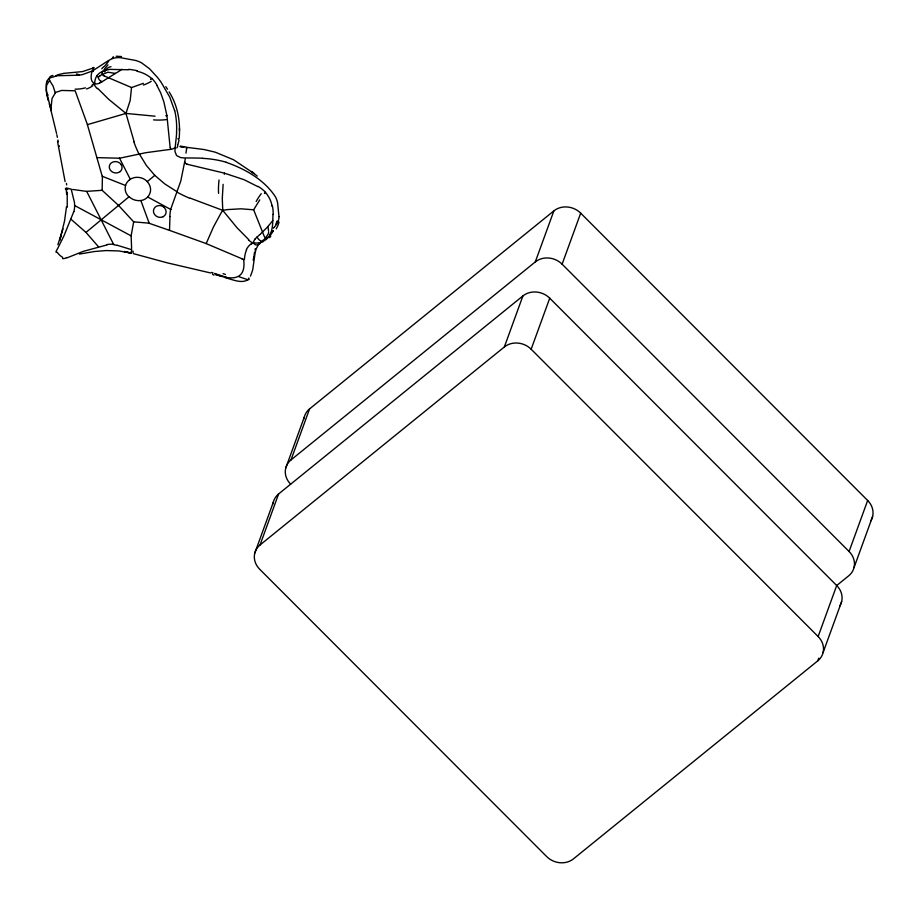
<?xml version="1.0" encoding="UTF-8"?>
<svg xmlns="http://www.w3.org/2000/svg" width="919" height="919" viewBox="0 0 919 919"><rect width="100%" height="100%" fill="white"/><g stroke="black" fill="none" stroke-linecap="round" stroke-linejoin="round"><path stroke-width="1.38" d="M169.119 91.866C177.941 105.708 180.652 122.526 179.125 138.677M176.62 132.233L176.54 133.898A135.173 119.24 20 0 1 176.345 136.552L175.081 148.292A27.294 24.078 20 0 0 175.035 151.658L176.574 155.529L180.377 157.494A25.02 22.067 20 0 0 184.73 157.93L197.838 158.068A135.173 119.24 20 0 1 200.779 158.171L202.628 158.275M94.726 83.273C89.97 82.446 90.51 73.715 93.026 69.407M67.236 207.246L67.213 192.186M241.95 258.756L205.879 243.466L169.521 230.37L169.969 216.516M266.499 239.158C273.414 232.989 272.621 222.8 272.989 214.414M169.521 230.37L149.211 223.306A43.067 39.264 24.9 0 0 148.016 223.076L133.657 221.858L118.551 205.419L102.147 190.313L102.388 177.367A43.067 38.07 10.6 0 0 102.239 176.276L87.236 124.111L75.163 90.786L61.688 90.441L55.634 92.405L52.05 98.482L50.936 109.039M133.657 221.858L131.13 235.873L131.612 248.463M243.604 259.422C246.591 280.651 231.071 280.398 215.586 274.299M66.49 206.855L64.491 221.226L59.724 240.364L61.389 234.896M223.122 184.34L222.283 198.584L222.766 210.348L237.033 227.774L248.739 239.618M185.948 153.117L186.867 147.35L204.075 149.521L215.322 152.198L233.644 159.814L254.149 173.588L251.438 171.462M185.259 158.93L180.802 180.997L171.049 208.28A47.581 43.17 26.5 0 0 170.808 209.498M224.328 174.311L224.489 173.197L223.374 172.898L186.844 164.179M253.931 255.987L253.828 256.619M254.115 254.873L254.563 252.231M253.724 257.263L253.173 260.249M255.011 250.002L255.344 248.567M73.807 211.577L63.974 235.792L57.667 248.509A6.399 4.744 -48.5 0 0 56.174 252.495M63.02 228.865L57.863 244.753M248.785 278.974C242.524 284.476 232.61 279.433 225.258 277.745M254.77 553.169L273.345 502.142M285.729 468.127L304.292 417.088M818.783 658.13L817.807 660.818L573.502 858.84A19.219 16.956 20 0 1 546.679 856.577L259.709 569.252A19.219 16.956 20 0 1 260.031 544.99L278.606 493.962L522.911 295.929A19.219 16.956 20 0 1 549.734 298.193L836.704 585.518A19.219 16.956 20 0 1 839.598 606.241M290.668 484.198A19.219 16.956 20 0 1 290.99 459.937L309.565 408.909L553.87 210.888A19.219 16.956 20 0 1 580.693 213.151L867.662 500.476A19.219 16.956 20 0 1 870.557 521.199M260.031 544.99L504.347 346.968L522.911 295.929M290.99 459.937L535.295 261.915L553.87 210.888M817.807 660.818A19.219 16.956 20 0 0 818.128 636.545L531.159 349.22L549.734 298.193M836.543 585.667L848.754 575.765A19.219 16.956 20 0 0 849.087 551.503L562.118 264.178L580.693 213.151M818.128 636.545L836.704 585.518M849.087 551.503L867.662 500.476M823.068 652.628L841.643 601.6M854.027 567.586L872.602 516.558M113.094 57.104L112.279 58.345M206.189 243.581L213.426 227.039L221.169 212.794L222.766 210.348L227.648 209.578L240.95 208.808L253.644 209.796L264.212 236.229A6.87 6.571 -42.1 0 0 265.534 237.975L263.845 239.687A10.971 9.362 63.7 0 1 262.409 240.686L262.271 240.755M134.22 142.077L125.96 113.416L130.188 100.481L131.52 87.581L143.375 83.342M177.746 144.903L178.998 140.584L178.079 138.654A7.811 2.78 -20.1 0 0 177.907 138.539M260.916 241.295C260.18 246.143 253.621 245.764 253.977 242.719M186.235 148.396C189.969 145.972 172.29 146.155 183.972 147.097L180.538 146.236M246.326 249.612L246.545 249.21A21.413 18.633 55 0 1 250.91 244.006M253.644 209.796L259.755 199.871M93.485 68.385L94.106 67.742L82.492 71.602L63.733 73.348L57.449 74.887M250.508 276.102L252.702 269.979L255.149 252.691A42.561 37.553 20 0 1 256.355 248.658L258.584 244.063M258.664 243.926L259.158 243.133M273.38 230.439L269.795 235.551M128.522 69.775L109.441 69.373L102.848 71.2L101.906 73.348L102.273 74.405L108.017 72.199L115.438 73.44M104.042 69.603L107.96 64.824M255.126 238.848L259.721 234.667M264.442 193.518L265.235 192.576M265.522 237.987L268.486 233.529L268.612 231.795M267.969 226.522L268.52 230.612M267.452 227.108L260.169 234.311M274.092 227.395L273.391 228.153M98.586 76.932L98.724 76.782A2.516 1.275 4.9 0 1 97.046 75.588A16.599 14.233 26.9 0 1 100.194 72.647L102.848 71.2M268.486 237.033L266.924 238.147L265.625 237.952M151.486 78.689L150.544 79.482M70.97 219.227L85.984 232.415L129.016 196.792M147.281 181.617L154.783 175.38L164.869 183.984L177.103 191.807M129.016 180.25L130.326 179.308L119.47 158.102A48.454 42.63 11.3 0 1 118.459 158.194L96.863 157.62M49.27 79.16L49.569 80.367L46.674 85.122L46.168 90.682L50.97 109.476M104.49 80.206L115.323 73.497M131.383 253.173L124.099 251.519L131.383 253.173L131.727 249.715L117.322 245.304M55.76 75.852L56.553 75.335M104.042 80.527L99.574 83.101M49.465 78.092L57.334 75.726L77.92 75.243A42.561 37.553 20 0 0 82.503 74.588L92.451 70.97L108.12 60.78A32.762 28.903 20 0 1 112.279 58.701A17.656 15.577 20 0 1 120.78 57.725L127.718 59.023A44.48 39.241 20 0 0 129.246 59.298L134.691 60.252A23.928 21.114 20 0 1 141.733 62.951L149.51 68.741L157.218 77.127A103.192 91.027 20 0 1 161.239 82.48L169.751 97.104L174.599 110.59M100.056 75.691L102.273 74.405M115.553 73.371L118.631 71.521A11.752 3.194 -35.9 0 0 121.871 69.304M67.007 257.86L83.307 251.358L107.086 244.902M155.07 116.208L125.96 113.416L87.408 124.651M170.475 149.372L145.742 152.703L120.814 157.976A47.581 41.7 11 0 1 119.459 158.045M79.448 254.081L94.347 251.519L106.11 250.565L118.723 250.933L131.13 253.07L130.555 252.231M157.011 85.651L160.699 92.876L163.869 101.894L166.902 115.541L165.799 115.702M102.147 190.313L86.409 191.37L72.681 189.452M116.162 56.231L121.469 56.541M210.623 272.966L167.43 262.88L133.278 253.598M137.023 71.211L138.011 71.475A28.271 23.905 15.9 0 1 151.681 78.517M238.974 276.722L248.141 279.813M224.489 173.197L243.926 179.642L257.894 186.649M102.239 176.276L125.558 185.5A12.809 11.396 14.8 0 0 128.671 196.609M226.488 277.308L225.683 277.067M226.304 162.364C245.132 168.97 264.293 179.71 275.424 196.827A23.928 21.114 20 0 1 277.687 203.421L278.147 208.395A44.48 39.241 20 0 0 278.296 209.796L278.997 216.608M224.753 276.768L217.343 274.344M211.588 272.415L213.047 272.897M214.575 273.414L216.424 274.034M216.298 274.551L221.743 276.527M190.21 198.148L222.766 210.348M131.52 87.523L104.019 75.84M131.13 235.873L74.623 205.523A32.992 29.488 4.9 0 0 74.428 202.341L71.211 189.13L66.088 187.935L66.639 194.047M170.796 209.498L147.97 197.137M125.96 113.416L108.752 99.367L97.644 88.327M251.852 171.796L257.24 176.069M101.894 81.952L101.079 81.217M85.984 232.415L98.528 246.82M154.783 175.38L146.42 165.512L139.332 153.99M256.815 237.079L257.596 237.918A9.098 8.868 34.3 0 0 261.72 241.49M165.822 86.65L167.499 89.223M49.615 80.458L53.107 86.087L55.22 92.739M86.685 191.37L113.818 244.764A32.992 30.511 24.4 0 1 117.299 245.419M149.211 223.306L140.86 200.526A12.809 11.292 20 0 1 129.074 196.735M49.293 103.87L50.602 108.212M48.282 100.55L46.582 93.968M50.453 108.27L56.564 133.473M277.297 221.513L277.182 221.157A9.374 3.596 -26.5 0 0 277.09 220.997M59.195 145.765L59.344 146.431M272.047 205.684L272.242 206.603M58.311 141.79L57.931 140.021M57.369 137.379L56.817 134.737M46.536 93.749L46.789 93.991A9.856 4.147 0.6 0 1 46.559 93.646M46.754 93.795L46.111 85.467A17.622 15.543 20 0 1 47.007 81.205M65.1 181.594L57.518 141.457M62.607 257.791L62.687 258.365M166.902 115.541L170.13 147.454M66.467 183.352L66.627 184.891M179.469 130.728L179.446 128.12M276.711 221.858A15.451 5.204 -38 0 1 275.815 224.156M274.276 227.154A32.762 28.903 20 0 0 277.033 223.662A17.404 15.347 20 0 0 279.008 216.608M279.02 222.019A28.5 8.122 -45.9 0 1 276.217 228.888M93.267 70.74A6.502 1.091 87.9 0 1 93.347 71.475M92.968 68.052A31.453 4.974 -89.7 0 1 93.462 67.386M112.692 57.667A15.451 1.516 -51.6 0 1 113.542 57.093M108.695 61.205A28.5 4.411 -44.1 0 1 104.077 66.731M177.539 144.903A21.872 7.72 1.5 0 1 176.804 147.936M175.173 147.729A10.178 3.251 -6.1 0 1 174.369 148.154M184.903 162.743A21.872 0.597 -81.5 0 1 185.041 161.939M47.076 81.228A9.764 8.616 20 0 1 49.431 78.046A10.683 4.698 16.4 0 1 52.98 75.45M76.403 73.957A9.546 2.022 21 0 1 79.172 74.749M202.639 158.355A93.083 82.113 20 0 1 226.338 162.249M174.725 110.579A93.083 82.113 20 0 1 176.528 132.221M248.923 278.02A9.764 8.616 20 0 1 248.67 278.216M186.856 163.881A60.539 42.791 32.2 0 1 184.616 163.203M190.13 198.435A90.924 63.135 29.1 0 1 176.953 192.094M218.584 193.358A39.862 10.81 -76.2 0 1 219.032 179.986M258.078 186.362A35.014 30.626 29.6 0 1 265.58 192.289M265.442 192.427A28.271 24.744 29.6 0 1 272.013 205.684M256.171 201.468A29.477 10.109 -44.9 0 1 261.237 193.714M169.82 216.505A68.443 62.136 25.7 0 1 170.647 209.463M253.001 243.098A24.756 24.124 82.2 0 1 248.429 239.985M253.253 242.662A17.312 12.361 2.2 0 1 255.241 238.894M251.094 244.305A15.899 13.36 85.3 0 1 253.276 242.823M243.638 259.572A28.857 5.606 23.2 0 1 241.95 258.894M244.431 259.56A31.66 27.834 49.2 0 1 246.602 249.75M74.623 205.523A29.052 25.939 7.1 0 1 73.899 211.6M107.018 244.534A29.052 27.662 32.8 0 1 113.83 244.305M133.071 251.14A23.469 5.48 75.1 0 1 133.094 252.461M67.707 189.544A23.469 2.378 10.8 0 1 65.306 188.946M104.651 71.866A6.812 5.33 -35.9 0 1 111.004 66.662M104.054 75.795A6.87 6.789 -39.4 0 1 102.216 74.462M101.779 68.776A21.24 12.441 -71.7 0 1 103.296 67.087M99.597 83.158A17.312 14.704 58.6 0 1 94.714 84.054M93.807 83.652A15.899 9.661 -13.5 0 1 91.923 85.226M97.276 88.718A24.756 23.228 -76.3 0 1 94.071 84.364M94.703 83.261A18.656 16.117 23.3 0 1 97.046 75.53M100.987 81.32A9.098 8.168 -14.9 0 1 98.023 77.23M98.827 76.84A10.971 7.662 -1.3 0 1 100.171 75.783M50.763 110.544A28.397 2.837 -80.9 0 1 50.717 110.2M51.28 109.786A22.768 3.412 -72 0 1 50.694 110.441M47.96 95.335A36.335 1.011 72.1 0 1 47.547 94.06M151.853 78.425A35.014 29.592 16 0 1 157.252 85.559M128.534 69.35A51.338 42.94 16.2 0 1 137.126 70.729M151.233 81.309A29.477 21.034 -45 0 1 143.364 85.007M272.552 206.591A51.338 44.606 30.9 0 1 273.184 214.437M272.828 220.457A18.69 2.998 -53.7 0 1 268.222 226.097M215.954 274.747A28.397 12.406 -4.5 0 1 215.253 274.436M213.932 275.183A22.768 11.706 -13.4 0 1 212.392 274.046M225.419 274.448A36.335 6.192 19.6 0 1 223.099 273.632M263.018 241.8A18.656 16.048 21.6 0 1 253.966 242.926M266.464 239.124A16.599 13.992 20.4 0 1 262.811 241.444M270.875 236.057A21.24 17.84 -2.8 0 1 269.635 237.711M273.115 230.68A6.812 6.605 -69.2 0 1 269.52 234.908M92.808 85.708A21.413 16.048 2.1 0 1 86.512 88.959M85.444 87.845A31.66 24.664 4.3 0 1 75.105 89.177M139.033 154.036A90.924 64.732 35.2 0 1 133.979 142.077M166.305 119.631A39.862 23.86 -6.4 0 1 153.576 119.895M170.693 149.395A60.539 42.722 31.8 0 1 170.337 147.477M174.426 148.166A9.006 2.837 -6.4 0 1 170.532 149.418M62.572 257.251A8.776 4.744 47.4 0 1 57.265 252.311M66.754 257.492A6.399 5.836 -22.1 0 1 62.664 258.653M49.488 79.183A16.06 6.134 7.6 0 1 49.339 78.104M249.06 279.548A16.06 1.654 87.5 0 1 248.808 279.273M56.369 251.381A21.769 5.491 18.7 0 1 56.335 251.036M125.558 185.5A12.797 11.361 11 0 1 129.028 180.262M140.825 200.606A12.855 11.706 21.6 0 0 150.348 191.876L150.498 191.095A12.797 11.637 17.4 0 0 147.235 181.652M163.8 207.143A6.41 5.847 22.7 0 1 164.386 207.683A6.422 5.847 24.2 0 1 163.1 216.758M163.812 207.131A6.399 5.847 22.5 0 0 156.333 206.327A6.41 5.813 21 0 0 155.449 206.936A6.422 5.813 20.6 0 0 155.196 207.154A6.41 5.801 20.3 0 0 154.886 214.885A6.41 5.801 20.3 0 0 163.111 216.712M130.291 179.274A12.855 11.591 14.2 0 1 136.069 177.356A12.843 11.625 14.5 0 1 147.132 181.388M120.056 171.623A6.41 5.652 13.5 0 1 111.532 171.405A6.41 5.652 13.5 0 1 110.406 163.8L110.533 163.662A6.399 5.663 11.6 0 1 111.199 163.019A6.422 5.721 11 0 1 121.136 164.547M121.113 164.558A6.399 5.709 13.5 0 1 120.148 171.6M504.347 346.968A19.219 16.956 20 0 1 531.159 349.22M273.012 503.865A19.219 16.956 20 0 1 278.606 493.962M535.295 261.915A19.219 16.956 20 0 1 562.118 264.178M303.971 418.811A19.219 16.956 20 0 1 309.565 408.909"/></g></svg>
